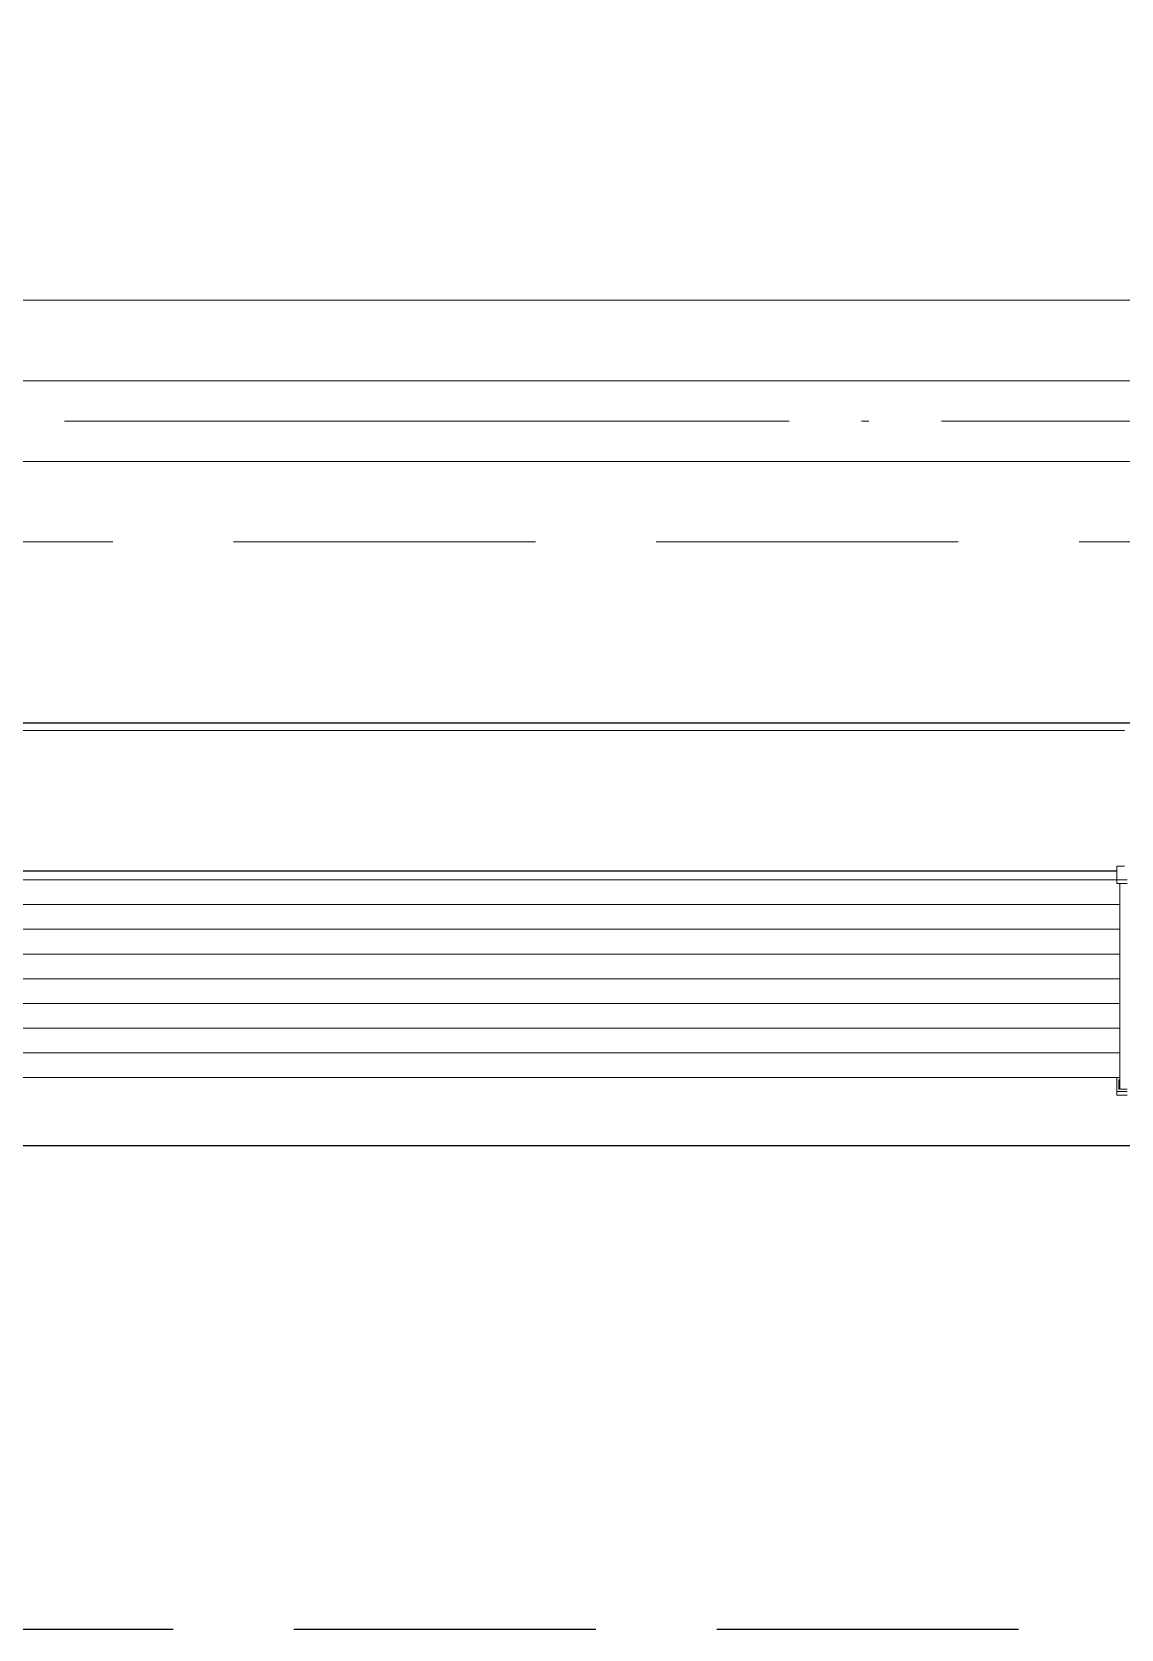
# Model space of a CAD drawing. Extents: x 27938 to 983267, y -209821 to 1628073.
# Drawn here: x 723950 to 724851, y 672657 to 673979 of the extents above; entities that cross this region are included whole.
import ezdxf

# ---------------------------------------------------------------- set-up
doc = ezdxf.new("R2010")
doc.units = 0
doc.header["$LTSCALE"] = 1000
doc.header["$MEASUREMENT"] = 0
doc.linetypes.add('DASH', pattern=[0.35, 0.25, -0.1])
doc.linetypes.add('DOTE', pattern=[2.42, 2, -0.2, 0.02, -0.2])
for name, color, linetype, lineweight in [('DOTE', 19, 'DOTE', 9), ('平面-栏杆', 135, 'Continuous', 15), ('平面-看线', 45, 'Continuous', 15), ('平面-空调预留孔', 173, 'Continuous', 15)]:
    doc.layers.add(name, color=color, linetype=linetype, lineweight=lineweight)
doc.layers.add('卫生间', color=6, linetype='Continuous')
doc.layers.add('看线', color=251, linetype='Continuous')

# ---------------------------------------------------------------- blocks, each defined once
blk = doc.blocks.new('gdgdgdrgdfsfs')
at = {"layer": '平面-空调预留孔'}
for p, q in [((703030, 763961.6), (701455, 763961.6)), ((703023.9, 763845.2), (701461.2, 763845.2)), ((703023.9, 763844.9), (701461.2, 763844.9)), ((703023.9, 763834.7), (703023.9, 763849.2)), ((703023.9, 763849.2), (703030, 763849.2)), ((703023.9, 763837.8), (701461.2, 763837.8)), ((703032.3, 763837.8), (703023.9, 763837.8)), ((703023.9, 763834.7), (703032.3, 763834.7)), ((703026.2, 763664.6), (703026.2, 763834.7)), ((703026.2, 763817.3), (701458.9, 763817.3)), ((703026.2, 763796.9), (701458.9, 763796.9)), ((703026.2, 763776.4), (701458.9, 763776.4)), ((703026.2, 763756), (701458.9, 763756)), ((703026.2, 763735.5), (701458.9, 763735.5)), ((703026.2, 763715), (701458.9, 763715)), ((703026.2, 763694.6), (701458.9, 763694.6)), ((703026.2, 763674.1), (701458.9, 763674.1)), ((703023.9, 763659.6), (703023.9, 763674.1)), ((703023.9, 763674.1), (703026.2, 763674.1)), ((703025.4, 763672.2), (703025.4, 763664.6)), ((703026.2, 763672.2), (703025.4, 763672.2)), ((703032.3, 763662.7), (703023.9, 763662.7)), ((703023.9, 763659.6), (703032.3, 763659.6)), ((703026.2, 763669.7), (703025.4, 763669.7)), ((703025.4, 763664.6), (703032.3, 763664.6))]:
    blk.add_line(p, q, dxfattribs=at)
blk = doc.blocks.new('HFTHFFGHFH')
at = {"layer": 'DOTE', "linetype": 'DOTE', "ltscale": 0.3}
blk.add_line((534316.6, 596448.8), (587116.6, 596448.8), dxfattribs=at)
blk = doc.blocks.new('BFBTCSD')
at = {"layer": '卫生间', "color": 159, "linetype": 'DASH', "true_color": 0x22346e}
blk.add_lwpolyline([(706816.6, 673857.2), (705216.6, 673857.2), (705216.6, 672657.2), (684016.6, 672657.2), (684016.6, 673857.2), (681416.6, 673857.2), (681416.6, 683557.2), (683216.6, 683557.2), (683216.6, 684557.2), (689716.6, 684557.2), (689716.6, 689157.2), (691416.8, 689157.2)], dxfattribs=at)

msp = doc.modelspace()

# ---------------------------------------------------------------- linework, layer by layer
at = {"layer": '平面-栏杆'}
for points in [[(723066.6, 673690.5), (727566.6, 673690.5)], [(723066.6, 673623.8), (727566.6, 673623.8)]]:
    msp.add_lwpolyline(points, dxfattribs=at)
at = {"layer": '平面-看线'}
msp.add_lwpolyline([(723066.6, 673757.2), (727566.6, 673757.2)], dxfattribs=at)
at = {"layer": '平面-看线', "linetype": 'DASH'}
msp.add_lwpolyline([(723066.6, 673557.2), (727566.6, 673557.2)], dxfattribs=at)
at = {"layer": '看线', "color": 202, "ltscale": 0.5}
for points in [[(725066.6, 673407.2), (725066.6, 673057.2), (723066.6, 673057.2), (723066.6, 673407.2)], [(727516.6, 673407.2), (723066.6, 673407.2)]]:
    msp.add_lwpolyline(points, dxfattribs=at)

# ---------------------------------------------------------------- block references
msp.add_blockref('HFTHFFGHFH', (146100, 77208.4))
at = {"xscale": -1}
msp.add_blockref('BFBTCSD', (1413633.2, 0), dxfattribs=at)
at = {"layer": '平面-空调预留孔'}
msp.add_blockref('gdgdgdrgdfsfs', (21824.1, -90560.4), dxfattribs=at)

doc.saveas('drawing.dxf')
